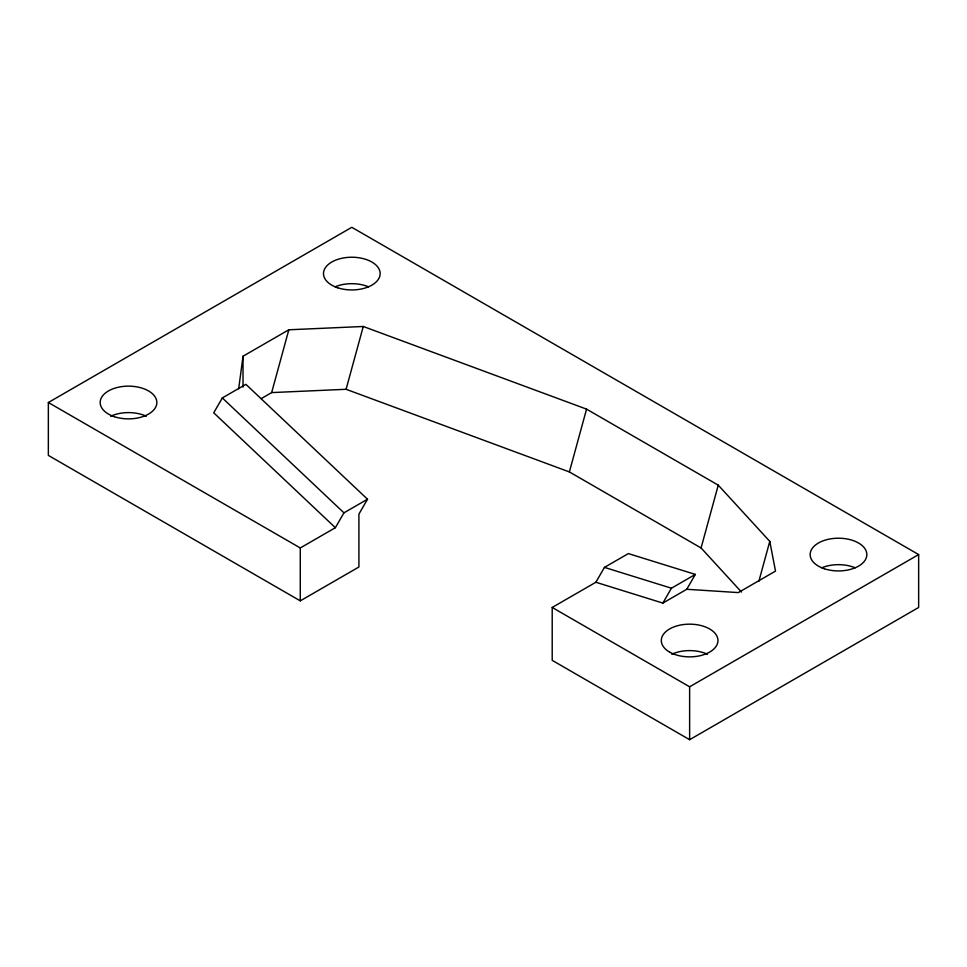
<?xml version="1.0" encoding="UTF-8"?>
<svg xmlns="http://www.w3.org/2000/svg" width="967" height="967" viewBox="0 0 967 967"><rect width="100%" height="100%" fill="white"/><g stroke="black" fill="none" stroke-linecap="round" stroke-linejoin="round"><path stroke-width="1.45" d="M238.68 388.831L243.019 356.231L288.831 329.783L363.266 326.483L586.558 409.126L718.251 485.156L769.78 541.351L775.51 571.098L738.292 592.59L686.763 589.278L662.854 603.082L595.865 582.255L552.205 607.457L552.205 660.352L689.628 739.695L918.65 607.457L918.65 554.575L351.807 227.305L48.35 402.514L48.35 455.397L300.278 600.858L358.914 567L358.914 514.106L367.508 499.226L245.884 384.334L222.325 397.933L213.731 412.812L335.356 527.704L343.95 512.836L367.508 499.226M261.235 398.609L271.654 392.59L288.831 329.783M271.654 392.59L346.089 389.29L363.266 326.483M741.496 592.034L701.075 547.963L569.382 471.932L586.558 409.126M701.075 547.963L718.251 485.156M758.853 581.324L769.78 541.351M595.865 582.255L604.448 567.387L628.357 553.583L695.346 574.41L686.763 589.278M662.854 603.082L671.436 588.214L695.346 574.41M48.35 402.514L300.278 547.963L335.356 527.704M552.205 607.457L689.628 686.8L918.65 554.575M604.448 567.387L671.436 588.214M346.089 389.29L569.382 471.932M222.325 397.933L343.95 512.836M689.628 686.8L689.628 739.695M300.278 547.963L300.278 600.858M243.019 356.231L243.019 387.09M335.15 286.8A28.345 16.366 0 0 1 368.463 286.8M821.841 567.774A28.345 16.366 0 0 1 855.142 567.774M110.673 416.245A28.345 16.366 0 0 1 146.343 416.245M671.787 654.248A28.345 16.366 0 0 1 707.457 654.248M824.319 568.741A28.345 16.366 0 0 0 866.831 554.575A28.345 16.366 0 0 0 824.319 540.396A28.345 16.366 0 0 0 824.319 568.741M337.64 287.755A28.345 16.366 0 0 0 380.152 273.588A28.345 16.366 0 0 0 337.64 259.422A28.345 16.366 0 0 0 337.64 287.755M669.587 652.084A28.345 16.366 0 0 0 716.994 644.759A28.345 16.366 0 0 0 682.291 624.718A28.345 16.366 0 0 0 669.587 652.084M114.336 416.68A28.345 16.366 0 0 0 156.847 402.514A28.345 16.366 0 0 0 114.336 388.335A28.345 16.366 0 0 0 114.336 416.68"/></g></svg>
